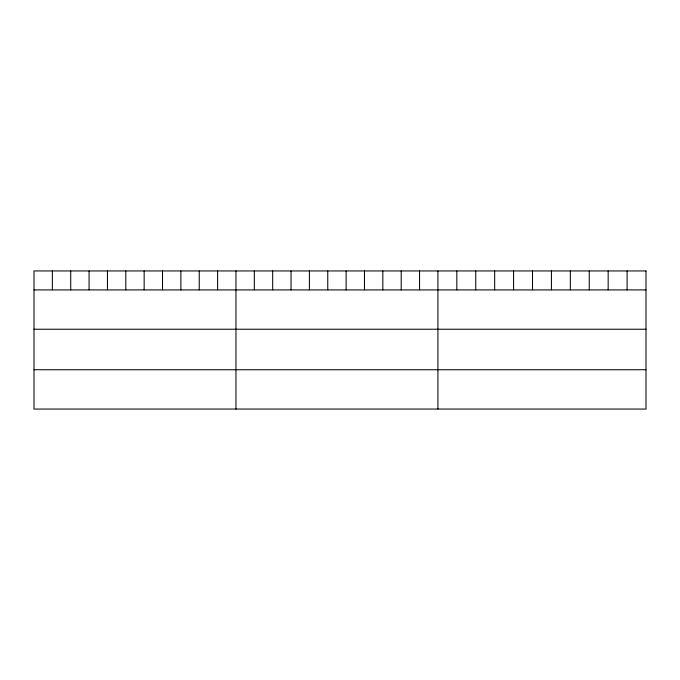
<?xml version="1.0" encoding="UTF-8"?>
<svg xmlns="http://www.w3.org/2000/svg" width="680" height="680" viewBox="0 0 680 680"><rect width="100%" height="100%" fill="white"/><g stroke="black" fill="none" stroke-linecap="round" stroke-linejoin="round"><path stroke-width="1.02" d="M34 289.918L646 289.918M34 329.23L646 329.23M34 369.741L646 369.741M627.087 270.946L627.087 289.918M608.167 270.946L608.167 289.918M589.254 270.946L589.254 289.918M570.333 270.946L570.333 289.918M551.42 270.946L551.42 289.918M532.5 270.946L532.5 289.918M513.587 270.946L513.587 289.918M494.666 270.946L494.666 289.918M475.754 270.946L475.754 289.918M456.833 270.946L456.833 289.918M437.92 270.946L437.92 409.054M419.56 270.946L419.56 289.918M401.2 270.946L401.2 289.918M382.84 270.946L382.84 289.918M364.48 270.946L364.48 289.918M346.12 270.946L346.12 289.918M327.76 270.946L327.76 289.918M309.4 270.946L309.4 289.918M291.04 270.946L291.04 289.918M272.68 270.946L272.68 289.918M254.32 270.946L254.32 289.918M235.96 270.946L235.96 409.054M217.6 270.946L217.6 289.918M199.24 270.946L199.24 289.918M180.88 270.946L180.88 289.918M162.52 270.946L162.52 289.918M144.16 270.946L144.16 289.918M125.8 270.946L125.8 289.918M107.44 270.946L107.44 289.918M89.08 270.946L89.08 289.918M70.72 270.946L70.72 289.918M52.36 270.946L52.36 289.918M646 270.946L34 270.946L34 409.054L646 409.054L646 270.946"/></g></svg>
